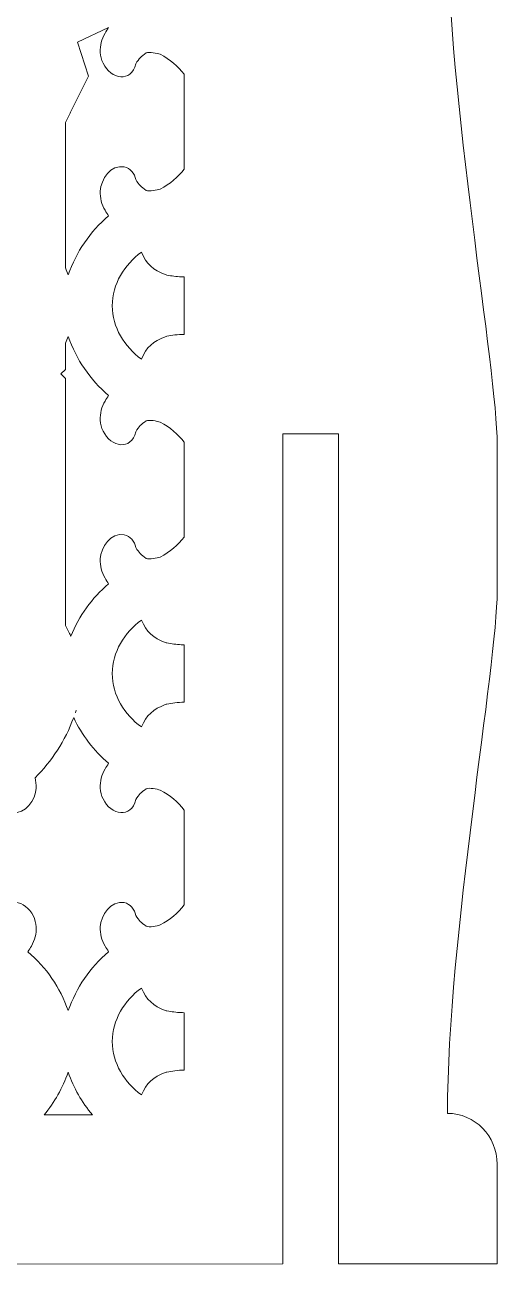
# Model space of a CAD drawing. Header units: centimetres. Extents: x -44 to 44, y -59 to 59.
# Drawn here: x 9.62 to 14.71, y -21.41 to -8.05 of the extents above; entities that cross this region are included whole.
import ezdxf

# ---------------------------------------------------------------- set-up
doc = ezdxf.new("R2010")
doc.units = ezdxf.units.CM
doc.header["$MEASUREMENT"] = 0
doc.layers.add('layer 1', color=7, linetype='Continuous')

msp = doc.modelspace()

# ---------------------------------------------------------------- linework, layer by layer
at = {"layer": 'layer 1', "lineweight": 9}
for points, knots in [([(0.39317, 9.20218), (0.39317, 9.20218), (1.78183, 9.20218), (1.78183, 9.20218), (1.78183, 9.20218), (2.21833, 9.20218), (2.57539, 8.84509), (2.57539, 8.40861), (2.57539, 8.40861), (2.57539, 8.40861), (2.57539, 8.40859), (2.57539, 8.40859), (2.57539, 8.40859), (2.57539, 8.05007), (2.33445, 7.74516), (2.00649, 7.64766), (2.00649, 7.64766), (2.00649, 7.64766), (2.03844, 7.61503), (2.03844, 7.61503), (2.03844, 7.61503), (2.03844, 7.61503), (2.38926, 7.25685), (2.38926, 7.25685), (2.38926, 7.25685), (2.38926, 7.25685), (14.71384, -5.32678), (14.71384, -5.32678), (14.71384, -5.32678), (14.71384, -5.32678), (14.71384, -6.39821), (14.71384, -6.39821), (14.71384, -6.39821), (14.71384, -6.70091), (14.47399, -6.94629), (14.17813, -6.94629), (14.17813, -6.94629), (14.17813, -8.84051), (14.71384, -11.77993), (14.71384, -12.57114), (14.71384, -12.57114), (14.71384, -12.57114), (14.71384, -14.15383), (14.71384, -14.15383), (14.71384, -14.15383), (14.71384, -14.94504), (14.17813, -17.88446), (14.17813, -19.77868), (14.17813, -19.77868), (14.47399, -19.77868), (14.71384, -20.02406), (14.71384, -20.32676), (14.71384, -20.32676), (14.71384, -20.32676), (14.71384, -21.39819), (14.71384, -21.39819), (14.71384, -21.39819), (14.71384, -21.39819), (14.17813, -21.39819), (14.17813, -21.39819), (14.17813, -21.39819), (14.17813, -21.39819), (13.65836, -21.39819), (13.65836, -21.39819), (13.65836, -21.39819), (13.65836, -21.39819), (13.00335, -21.39859), (13.00335, -21.39859), (13.00335, -21.39859), (13.00335, -21.39859), (13.00335, -12.45703), (13.00335, -12.45703), (13.00335, -12.45703), (13.00335, -12.45703), (12.40335, -12.45703), (12.40335, -12.45703), (12.40335, -12.45703), (12.40335, -12.45703), (12.40335, -21.39898), (12.40335, -21.39898), (12.40335, -21.39898), (12.40335, -21.39898), (-10.24476, -21.41336), (-10.24476, -21.41336), (-10.24476, -21.41336), (-10.24476, -21.41336), (-10.24476, -12.45703), (-10.24476, -12.45703), (-10.24476, -12.45703), (-10.24476, -12.45703), (-10.84476, -12.45703), (-10.84476, -12.45703), (-10.84476, -12.45703), (-10.84476, -12.45703), (-10.84476, -21.41374), (-10.84476, -21.41374), (-10.84476, -21.41374), (-10.84476, -21.41374), (-11.49101, -21.41415), (-11.49101, -21.41415), (-11.49101, -21.41415), (-11.49101, -21.41415), (-12.01954, -21.41415), (-12.01954, -21.41415), (-12.01954, -21.41415), (-12.01954, -21.41415), (-12.55526, -21.41415), (-12.55526, -21.41415), (-12.55526, -21.41415), (-12.55526, -21.41415), (-12.55526, -20.34272), (-12.55526, -20.34272), (-12.55526, -20.34272), (-12.55526, -20.04002), (-12.31541, -19.79464), (-12.01954, -19.79464), (-12.01954, -19.79464), (-12.01954, -17.90042), (-12.55526, -14.961), (-12.55526, -14.16979), (-12.55526, -14.16979), (-12.55526, -14.16979), (-12.55526, -12.5871), (-12.55526, -12.5871), (-12.55526, -12.5871), (-12.55526, -11.79589), (-12.01954, -8.85647), (-12.01954, -6.96225), (-12.01954, -6.96225), (-12.31541, -6.96225), (-12.55526, -6.71687), (-12.55526, -6.41417), (-12.55526, -6.41417), (-12.55526, -6.41417), (-12.55526, -5.34274), (-12.55526, -5.34274), (-12.55526, -5.34274), (-12.55526, -5.34274), (0.08501, 7.5624), (0.08501, 7.5624), (0.08501, 7.5624), (0.08501, 7.5624), (0.16851, 7.64769), (0.16851, 7.64769), (0.16851, 7.64769), (-0.15947, 7.74519), (-0.40039, 8.05005), (-0.40039, 8.40859), (-0.40039, 8.40859), (-0.40039, 8.40859), (-0.40039, 8.40861), (-0.40039, 8.40861), (-0.40039, 8.40861), (-0.40039, 8.84509), (-0.04333, 9.20218), (0.39317, 9.20218)], [0, 0, 0, 0, 0.025, 0.025, 0.025, 0.025, 0.05, 0.05, 0.05, 0.05, 0.075, 0.075, 0.075, 0.075, 0.1, 0.1, 0.1, 0.1, 0.125, 0.125, 0.125, 0.125, 0.15, 0.15, 0.15, 0.15, 0.175, 0.175, 0.175, 0.175, 0.2, 0.2, 0.2, 0.2, 0.225, 0.225, 0.225, 0.225, 0.25, 0.25, 0.25, 0.25, 0.275, 0.275, 0.275, 0.275, 0.3, 0.3, 0.3, 0.3, 0.325, 0.325, 0.325, 0.325, 0.35, 0.35, 0.35, 0.35, 0.375, 0.375, 0.375, 0.375, 0.4, 0.4, 0.4, 0.4, 0.425, 0.425, 0.425, 0.425, 0.45, 0.45, 0.45, 0.45, 0.475, 0.475, 0.475, 0.475, 0.5, 0.5, 0.5, 0.5, 0.525, 0.525, 0.525, 0.525, 0.55, 0.55, 0.55, 0.55, 0.575, 0.575, 0.575, 0.575, 0.6, 0.6, 0.6, 0.6, 0.625, 0.625, 0.625, 0.625, 0.65, 0.65, 0.65, 0.65, 0.675, 0.675, 0.675, 0.675, 0.7, 0.7, 0.7, 0.7, 0.725, 0.725, 0.725, 0.725, 0.75, 0.75, 0.75, 0.75, 0.775, 0.775, 0.775, 0.775, 0.8, 0.8, 0.8, 0.8, 0.825, 0.825, 0.825, 0.825, 0.85, 0.85, 0.85, 0.85, 0.875, 0.875, 0.875, 0.875, 0.9, 0.9, 0.9, 0.9, 0.925, 0.925, 0.925, 0.925, 0.95, 0.95, 0.95, 0.95, 1, 1, 1, 1]), ([(10.52631, -8.08091), (10.51305, -8.10099), (10.49818, -8.12169), (10.48736, -8.14142), (10.48736, -8.14142), (10.45174, -8.20624), (10.43218, -8.27436), (10.43685, -8.34868), (10.43685, -8.34868), (10.43764, -8.3889), (10.44887, -8.42882), (10.46644, -8.46484), (10.46644, -8.46484), (10.55194, -8.63996), (10.76914, -8.67919), (10.82079, -8.47215), (10.82079, -8.47215), (10.84969, -8.41485), (10.88019, -8.39458), (10.93037, -8.355), (10.93037, -8.355), (10.96566, -8.34131), (11.04437, -8.3589), (11.08256, -8.36931), (11.08256, -8.36931), (11.18908, -8.42473), (11.27389, -8.49851), (11.34013, -8.58527), (11.34013, -8.58527), (11.34013, -8.58527), (11.34013, -9.60651), (11.34013, -9.60651), (11.34013, -9.60651), (11.27387, -9.69328), (11.18908, -9.76706), (11.08254, -9.82247), (11.08254, -9.82247), (11.04437, -9.83289), (10.96564, -9.8505), (10.93039, -9.83681), (10.93039, -9.83681), (10.8801, -9.79716), (10.84963, -9.77691), (10.82068, -9.71944), (10.82068, -9.71944), (10.80384, -9.65385), (10.76355, -9.59629), (10.69243, -9.58211), (10.69243, -9.58211), (10.55451, -9.55457), (10.43966, -9.71801), (10.43685, -9.843), (10.43685, -9.843), (10.43216, -9.91736), (10.45172, -9.9855), (10.48734, -10.05039), (10.48734, -10.05039), (10.49814, -10.07004), (10.51294, -10.09067), (10.52629, -10.11092), (10.52629, -10.11092), (10.32283, -10.28184), (10.17996, -10.49822), (10.09076, -10.74538), (10.09076, -10.74538), (10.0818, -10.72056), (10.07229, -10.69605), (10.06224, -10.67186), (10.06224, -10.67186), (10.06224, -10.67186), (10.06224, -9.10371), (10.06224, -9.10371), (10.06224, -9.10371), (10.07983, -9.06574), (10.09924, -9.02801), (10.11696, -8.99209), (10.11696, -8.99209), (10.11696, -8.99209), (10.30813, -8.60503), (10.30813, -8.60503), (10.30813, -8.60503), (10.30813, -8.60503), (10.19177, -8.23845), (10.19177, -8.23845), (10.19177, -8.23845), (10.19177, -8.23845), (10.52631, -8.08091), (10.52631, -8.08091)], [0, 0, 0, 0, 0.04347826, 0.04347826, 0.04347826, 0.04347826, 0.08695652, 0.08695652, 0.08695652, 0.08695652, 0.13043478, 0.13043478, 0.13043478, 0.13043478, 0.17391304, 0.17391304, 0.17391304, 0.17391304, 0.2173913, 0.2173913, 0.2173913, 0.2173913, 0.26086957, 0.26086957, 0.26086957, 0.26086957, 0.30434783, 0.30434783, 0.30434783, 0.30434783, 0.34782609, 0.34782609, 0.34782609, 0.34782609, 0.39130435, 0.39130435, 0.39130435, 0.39130435, 0.43478261, 0.43478261, 0.43478261, 0.43478261, 0.47826087, 0.47826087, 0.47826087, 0.47826087, 0.52173913, 0.52173913, 0.52173913, 0.52173913, 0.56521739, 0.56521739, 0.56521739, 0.56521739, 0.60869565, 0.60869565, 0.60869565, 0.60869565, 0.65217391, 0.65217391, 0.65217391, 0.65217391, 0.69565217, 0.69565217, 0.69565217, 0.69565217, 0.73913043, 0.73913043, 0.73913043, 0.73913043, 0.7826087, 0.7826087, 0.7826087, 0.7826087, 0.82608696, 0.82608696, 0.82608696, 0.82608696, 0.86956522, 0.86956522, 0.86956522, 0.86956522, 0.91304348, 0.91304348, 0.91304348, 0.91304348, 1, 1, 1, 1]), ([(11.34013, -10.76749), (11.32905, -10.76749), (11.31814, -10.76719), (11.30758, -10.76672), (11.30758, -10.76672), (11.25696, -10.76443), (11.20442, -10.75764), (11.1546, -10.7481), (11.1546, -10.7481), (11.1546, -10.7481), (11.14564, -10.74636), (11.14564, -10.74636), (11.14564, -10.74636), (11.14564, -10.74636), (11.13709, -10.74317), (11.13709, -10.74317), (11.13709, -10.74317), (11.01064, -10.69569), (10.92941, -10.62896), (10.88059, -10.50193), (10.88059, -10.50193), (10.69446, -10.63517), (10.56748, -10.84528), (10.56523, -11.07855), (10.56523, -11.07855), (10.56748, -11.30998), (10.69446, -11.51991), (10.88059, -11.65314), (10.88059, -11.65314), (10.92943, -11.52609), (11.01064, -11.45936), (11.13711, -11.41189), (11.13711, -11.41189), (11.13711, -11.41189), (11.14562, -11.4087), (11.14562, -11.4087), (11.14562, -11.4087), (11.14562, -11.4087), (11.15454, -11.40699), (11.15454, -11.40699), (11.15454, -11.40699), (11.20449, -11.39739), (11.27316, -11.38629), (11.34013, -11.38712), (11.34013, -11.38712), (11.34013, -11.38712), (11.34013, -10.76749), (11.34013, -10.76749)], [0, 0, 0, 0, 0.07692308, 0.07692308, 0.07692308, 0.07692308, 0.15384615, 0.15384615, 0.15384615, 0.15384615, 0.23076923, 0.23076923, 0.23076923, 0.23076923, 0.30769231, 0.30769231, 0.30769231, 0.30769231, 0.38461538, 0.38461538, 0.38461538, 0.38461538, 0.46153846, 0.46153846, 0.46153846, 0.46153846, 0.53846154, 0.53846154, 0.53846154, 0.53846154, 0.61538462, 0.61538462, 0.61538462, 0.61538462, 0.69230769, 0.69230769, 0.69230769, 0.69230769, 0.76923077, 0.76923077, 0.76923077, 0.76923077, 0.84615385, 0.84615385, 0.84615385, 0.84615385, 1, 1, 1, 1]), ([(11.34013, -12.54853), (11.27387, -12.46176), (11.18908, -12.38799), (11.08254, -12.33257), (11.08254, -12.33257), (11.04437, -12.32216), (10.96564, -12.30452), (10.93039, -12.31826), (10.93039, -12.31826), (10.88016, -12.35786), (10.84969, -12.37806), (10.82079, -12.43543), (10.82079, -12.43543), (10.76914, -12.64245), (10.55192, -12.60321), (10.46646, -12.4281), (10.46646, -12.4281), (10.44887, -12.39208), (10.43764, -12.35216), (10.43685, -12.31194), (10.43685, -12.31194), (10.43218, -12.23762), (10.45174, -12.1695), (10.48734, -12.10466), (10.48734, -12.10466), (10.49818, -12.08492), (10.51305, -12.06422), (10.52631, -12.04414), (10.52631, -12.04414), (10.32285, -11.87323), (10.17996, -11.65684), (10.09076, -11.40969), (10.09076, -11.40969), (10.0818, -11.4345), (10.07229, -11.45899), (10.06224, -11.48319), (10.06224, -11.48319), (10.06224, -11.48319), (10.06224, -11.76484), (10.06224, -11.76484), (10.06224, -11.76484), (10.06224, -11.76484), (10.00961, -11.81351), (10.00961, -11.81351), (10.00961, -11.81351), (10.00961, -11.81351), (10.06224, -11.86217), (10.06224, -11.86217), (10.06224, -11.86217), (10.06224, -11.86217), (10.06224, -14.5233), (10.06224, -14.5233), (10.06224, -14.5233), (10.07983, -14.56127), (10.09924, -14.59901), (10.11696, -14.63492), (10.11696, -14.63492), (10.11696, -14.63492), (10.11825, -14.63754), (10.11825, -14.63754), (10.11825, -14.63754), (10.20827, -14.41991), (10.34259, -14.22851), (10.52629, -14.07418), (10.52629, -14.07418), (10.51296, -14.05395), (10.49816, -14.03329), (10.48736, -14.01364), (10.48736, -14.01364), (10.45172, -13.94878), (10.43216, -13.88064), (10.43685, -13.80628), (10.43685, -13.80628), (10.43966, -13.68126), (10.55449, -13.51783), (10.69243, -13.54536), (10.69243, -13.54536), (10.76355, -13.55955), (10.80384, -13.61711), (10.82068, -13.6827), (10.82068, -13.6827), (10.84963, -13.74017), (10.8801, -13.76042), (10.93037, -13.80004), (10.93037, -13.80004), (10.96566, -13.81374), (11.04435, -13.79614), (11.08256, -13.78573), (11.08256, -13.78573), (11.18908, -13.73031), (11.27389, -13.65654), (11.34013, -13.56977), (11.34013, -13.56977), (11.34013, -13.56977), (11.34013, -12.54853), (11.34013, -12.54853)], [0, 0, 0, 0, 0.04, 0.04, 0.04, 0.04, 0.08, 0.08, 0.08, 0.08, 0.12, 0.12, 0.12, 0.12, 0.16, 0.16, 0.16, 0.16, 0.2, 0.2, 0.2, 0.2, 0.24, 0.24, 0.24, 0.24, 0.28, 0.28, 0.28, 0.28, 0.32, 0.32, 0.32, 0.32, 0.36, 0.36, 0.36, 0.36, 0.4, 0.4, 0.4, 0.4, 0.44, 0.44, 0.44, 0.44, 0.48, 0.48, 0.48, 0.48, 0.52, 0.52, 0.52, 0.52, 0.56, 0.56, 0.56, 0.56, 0.6, 0.6, 0.6, 0.6, 0.64, 0.64, 0.64, 0.64, 0.68, 0.68, 0.68, 0.68, 0.72, 0.72, 0.72, 0.72, 0.76, 0.76, 0.76, 0.76, 0.8, 0.8, 0.8, 0.8, 0.84, 0.84, 0.84, 0.84, 0.88, 0.88, 0.88, 0.88, 0.92, 0.92, 0.92, 0.92, 1, 1, 1, 1]), ([(11.34013, -14.73077), (11.32905, -14.73077), (11.31812, -14.73047), (11.30756, -14.73), (11.30756, -14.73), (11.25696, -14.72769), (11.20429, -14.72091), (11.15447, -14.71131), (11.15447, -14.71131), (11.15447, -14.71131), (11.14558, -14.70958), (11.14558, -14.70958), (11.14558, -14.70958), (11.14558, -14.70958), (11.13709, -14.70641), (11.13709, -14.70641), (11.13709, -14.70641), (11.01064, -14.65892), (10.92941, -14.59221), (10.88059, -14.46516), (10.88059, -14.46516), (10.69449, -14.59841), (10.56748, -14.80851), (10.56523, -15.04179), (10.56523, -15.04179), (10.56748, -15.27321), (10.69446, -15.48315), (10.88057, -15.61639), (10.88057, -15.61639), (10.92941, -15.48934), (11.01064, -15.42264), (11.13707, -15.37513), (11.13707, -15.37513), (11.13707, -15.37513), (11.1456, -15.37194), (11.1456, -15.37194), (11.1456, -15.37194), (11.1456, -15.37194), (11.15454, -15.37022), (11.15454, -15.37022), (11.15454, -15.37022), (11.20449, -15.36062), (11.27314, -15.34952), (11.34013, -15.35036), (11.34013, -15.35036), (11.34013, -15.35036), (11.34013, -14.73077), (11.34013, -14.73077)], [0, 0, 0, 0, 0.07692308, 0.07692308, 0.07692308, 0.07692308, 0.15384615, 0.15384615, 0.15384615, 0.15384615, 0.23076923, 0.23076923, 0.23076923, 0.23076923, 0.30769231, 0.30769231, 0.30769231, 0.30769231, 0.38461538, 0.38461538, 0.38461538, 0.38461538, 0.46153846, 0.46153846, 0.46153846, 0.46153846, 0.53846154, 0.53846154, 0.53846154, 0.53846154, 0.61538462, 0.61538462, 0.61538462, 0.61538462, 0.69230769, 0.69230769, 0.69230769, 0.69230769, 0.76923077, 0.76923077, 0.76923077, 0.76923077, 0.84615385, 0.84615385, 0.84615385, 0.84615385, 1, 1, 1, 1]), ([(10.16788, -15.46292), (10.17116, -15.45315), (10.17433, -15.44336), (10.17752, -15.43346), (10.17752, -15.43346), (10.17435, -15.44336), (10.17116, -15.45317), (10.16788, -15.46292)], [0, 0, 0, 0, 0.33333333, 0.33333333, 0.33333333, 0.33333333, 1, 1, 1, 1]), ([(8.74755, -16.64376), (8.68791, -16.75761), (8.65446, -16.88638), (8.65031, -17.02241), (8.65031, -17.02241), (8.6598, -17.33254), (8.82137, -17.60486), (9.09894, -17.74899), (9.09894, -17.74899), (9.13714, -17.7594), (9.21579, -17.77701), (9.25112, -17.76328), (9.25112, -17.76328), (9.30135, -17.7237), (9.3318, -17.70347), (9.36071, -17.64613), (9.36071, -17.64613), (9.41233, -17.43911), (9.62953, -17.47834), (9.71503, -17.65344), (9.71503, -17.65344), (9.7326, -17.68946), (9.74383, -17.7294), (9.74464, -17.76962), (9.74464, -17.76962), (9.74931, -17.84394), (9.72975, -17.91206), (9.69416, -17.9769), (9.69416, -17.9769), (9.68331, -17.99661), (9.66844, -18.01734), (9.65518, -18.03739), (9.65518, -18.03739), (9.85864, -18.20831), (10.00153, -18.42471), (10.09076, -18.67187), (10.09076, -18.67187), (10.17996, -18.42474), (10.32283, -18.20833), (10.52629, -18.03741), (10.52629, -18.03741), (10.51294, -18.01719), (10.49814, -17.99655), (10.48734, -17.9769), (10.48734, -17.9769), (10.45172, -17.91204), (10.43216, -17.84389), (10.43685, -17.76951), (10.43685, -17.76951), (10.43966, -17.64452), (10.55451, -17.48106), (10.69245, -17.5086), (10.69245, -17.5086), (10.76357, -17.52281), (10.80384, -17.58036), (10.82068, -17.64594), (10.82068, -17.64594), (10.84963, -17.70343), (10.88008, -17.72366), (10.93037, -17.76328), (10.93037, -17.76328), (10.96569, -17.77701), (11.04435, -17.7594), (11.08254, -17.74899), (11.08254, -17.74899), (11.18908, -17.69357), (11.27387, -17.61979), (11.34013, -17.53303), (11.34013, -17.53303), (11.34013, -17.53303), (11.34013, -16.51179), (11.34013, -16.51179), (11.34013, -16.51179), (11.27387, -16.42502), (11.18908, -16.35124), (11.08254, -16.29583), (11.08254, -16.29583), (11.04435, -16.28541), (10.96569, -16.2678), (10.93035, -16.28149), (10.93035, -16.28149), (10.88016, -16.32109), (10.84969, -16.34134), (10.82079, -16.39866), (10.82079, -16.39866), (10.76914, -16.60571), (10.55192, -16.56647), (10.46644, -16.39136), (10.46644, -16.39136), (10.44887, -16.35534), (10.43764, -16.31541), (10.43685, -16.27519), (10.43685, -16.27519), (10.43218, -16.20086), (10.45174, -16.13276), (10.48734, -16.06791), (10.48734, -16.06791), (10.49818, -16.04818), (10.51305, -16.02748), (10.52631, -16.0074), (10.52631, -16.0074), (10.36277, -15.87), (10.2384, -15.70324), (10.14954, -15.51476), (10.14954, -15.51476), (10.05681, -15.76605), (9.91352, -15.98514), (9.73307, -16.16259), (9.73307, -16.16259), (9.74286, -16.19871), (9.74711, -16.23615), (9.74464, -16.2753), (9.74464, -16.2753), (9.74181, -16.40029), (9.62696, -16.56375), (9.48904, -16.53619), (9.48904, -16.53619), (9.43104, -16.5246), (9.39354, -16.48419), (9.37256, -16.43409), (9.37256, -16.43409), (9.18304, -16.54106), (8.97191, -16.61301), (8.74755, -16.64376)], [0, 0, 0, 0, 0.03125, 0.03125, 0.03125, 0.03125, 0.0625, 0.0625, 0.0625, 0.0625, 0.09375, 0.09375, 0.09375, 0.09375, 0.125, 0.125, 0.125, 0.125, 0.15625, 0.15625, 0.15625, 0.15625, 0.1875, 0.1875, 0.1875, 0.1875, 0.21875, 0.21875, 0.21875, 0.21875, 0.25, 0.25, 0.25, 0.25, 0.28125, 0.28125, 0.28125, 0.28125, 0.3125, 0.3125, 0.3125, 0.3125, 0.34375, 0.34375, 0.34375, 0.34375, 0.375, 0.375, 0.375, 0.375, 0.40625, 0.40625, 0.40625, 0.40625, 0.4375, 0.4375, 0.4375, 0.4375, 0.46875, 0.46875, 0.46875, 0.46875, 0.5, 0.5, 0.5, 0.5, 0.53125, 0.53125, 0.53125, 0.53125, 0.5625, 0.5625, 0.5625, 0.5625, 0.59375, 0.59375, 0.59375, 0.59375, 0.625, 0.625, 0.625, 0.625, 0.65625, 0.65625, 0.65625, 0.65625, 0.6875, 0.6875, 0.6875, 0.6875, 0.71875, 0.71875, 0.71875, 0.71875, 0.75, 0.75, 0.75, 0.75, 0.78125, 0.78125, 0.78125, 0.78125, 0.8125, 0.8125, 0.8125, 0.8125, 0.84375, 0.84375, 0.84375, 0.84375, 0.875, 0.875, 0.875, 0.875, 0.90625, 0.90625, 0.90625, 0.90625, 0.9375, 0.9375, 0.9375, 0.9375, 1, 1, 1, 1]), ([(11.34013, -18.69401), (11.32905, -18.69401), (11.31812, -18.69371), (11.30756, -18.69324), (11.30756, -18.69324), (11.25696, -18.69092), (11.20442, -18.68413), (11.1546, -18.67459), (11.1546, -18.67459), (11.1546, -18.67459), (11.14564, -18.67288), (11.14564, -18.67288), (11.14564, -18.67288), (11.14564, -18.67288), (11.13711, -18.66966), (11.13711, -18.66966), (11.13711, -18.66966), (11.01064, -18.6222), (10.92943, -18.55547), (10.88059, -18.42842), (10.88059, -18.42842), (10.69446, -18.56166), (10.56748, -18.77177), (10.56523, -19.00506), (10.56523, -19.00506), (10.56748, -19.23649), (10.69446, -19.44641), (10.88059, -19.57963), (10.88059, -19.57963), (10.92941, -19.4526), (11.01064, -19.38587), (11.13709, -19.33839), (11.13709, -19.33839), (11.13709, -19.33839), (11.1456, -19.33519), (11.1456, -19.33519), (11.1456, -19.33519), (11.1456, -19.33519), (11.15454, -19.33348), (11.15454, -19.33348), (11.15454, -19.33348), (11.20449, -19.32388), (11.27314, -19.31278), (11.34013, -19.31361), (11.34013, -19.31361), (11.34013, -19.31361), (11.34013, -18.69401), (11.34013, -18.69401)], [0, 0, 0, 0, 0.07692308, 0.07692308, 0.07692308, 0.07692308, 0.15384615, 0.15384615, 0.15384615, 0.15384615, 0.23076923, 0.23076923, 0.23076923, 0.23076923, 0.30769231, 0.30769231, 0.30769231, 0.30769231, 0.38461538, 0.38461538, 0.38461538, 0.38461538, 0.46153846, 0.46153846, 0.46153846, 0.46153846, 0.53846154, 0.53846154, 0.53846154, 0.53846154, 0.61538462, 0.61538462, 0.61538462, 0.61538462, 0.69230769, 0.69230769, 0.69230769, 0.69230769, 0.76923077, 0.76923077, 0.76923077, 0.76923077, 0.84615385, 0.84615385, 0.84615385, 0.84615385, 1, 1, 1, 1]), ([(10.35071, -19.79464), (10.23748, -19.65915), (10.15159, -19.50474), (10.09076, -19.33616), (10.09076, -19.33616), (10.0299, -19.50474), (9.94404, -19.65915), (9.83081, -19.79464), (9.83081, -19.79464), (9.83081, -19.79464), (10.35071, -19.79464), (10.35071, -19.79464)], [0, 0, 0, 0, 0.25, 0.25, 0.25, 0.25, 0.5, 0.5, 0.5, 0.5, 1, 1, 1, 1])]:
    msp.add_open_spline(points, degree=3, knots=knots, dxfattribs=at)

doc.saveas('drawing.dxf')
